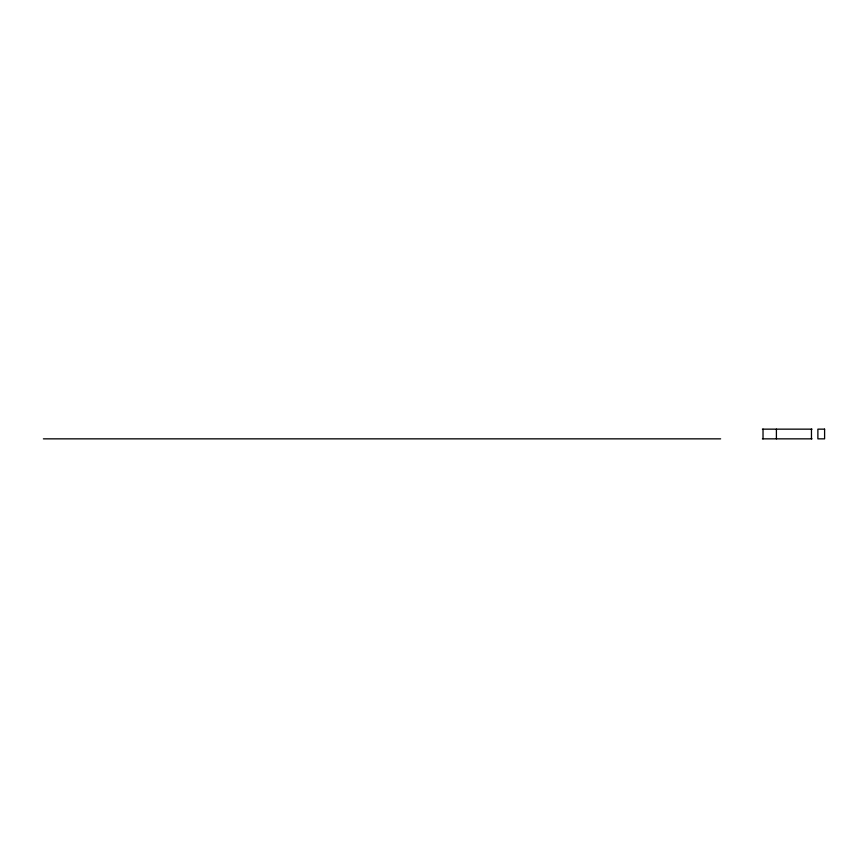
<?xml version="1.0" encoding="UTF-8"?>
<svg xmlns="http://www.w3.org/2000/svg" width="868" height="868" viewBox="0 0 868 868"><rect width="100%" height="100%" fill="white"/><g stroke="black" fill="none" stroke-linecap="round" stroke-linejoin="round"><path stroke-width="1.3" d="M762.397 429.15L812.036 429.15M43.4 438.85L720.635 438.85M762.397 438.85L812.036 438.85M811.461 429.15L811.461 438.85M776.404 429.15L776.404 438.85M763.026 429.15L763.026 438.85M824.6 429.15L817.884 429.15L817.884 438.85L824.6 438.85L824.6 429.15"/></g></svg>
